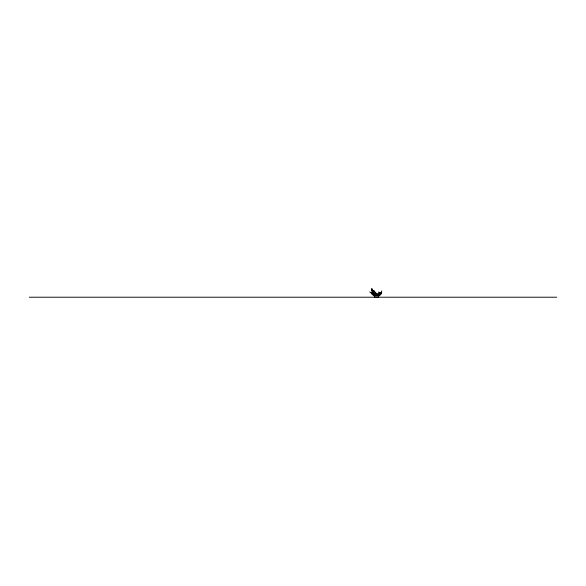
<?xml version="1.0" encoding="UTF-8"?>
<svg xmlns="http://www.w3.org/2000/svg" width="586" height="586" viewBox="0 0 586 586"><rect width="100%" height="100%" fill="white"/><g stroke="black" fill="none" stroke-linecap="round" stroke-linejoin="round"><path stroke-width="0.88" d="M380.68 293.696L378.761 292.055L380.995 293.689M373.487 294.194L372.344 293.44L373.663 294.509M372.652 293.286L374.989 295.117M374.93 294.699L375.567 295.527M378.138 295.117L379.303 294.297M379.757 294.106L380.585 293.388M377.567 295.168L374.293 291.865M374.644 292.055L376.358 295.534L374.344 291.777L374.549 292.187M371.231 292.641L371.824 293.037L369.707 291.938M373.487 294.091L372.396 293.286M375.765 295.534L373.231 293.476L375.077 295.117M378.16 295.205L379.838 293.469L377.494 295.608M375.355 293.571L375.692 293.125L374.725 293.754L375.509 293.828L375.443 293.44L377.45 295.556L378.263 294.677L377.303 295.527L377.267 294.831L375.252 292.963L377.267 294.831M380.373 292.897L381.72 292.949M381.823 290.927L380.878 293.117L381.076 292.436M378.102 294.59L377.494 295.373M380.981 292.736L380.702 292.919M374.696 292.458L374.044 291.608L374.403 291.403L374.791 292.553M374.403 291.403L374.762 292.443L373.905 291.696C375.362 291.425 371.832 289.836 374.967 292.238M371.619 292.89L371.817 293.051M375.45 293.681L374.725 293.754L375.692 293.125M374.915 293.923L375.729 293.154M371.165 293.44L372.264 292.685M373.905 291.696L373.743 290.883L374.271 291.506M378.234 295.11L379.655 293.689M374.915 292.736L375.282 293.293M374.176 291.572L373.648 290.942L374.234 291.462M378.146 295.249L374.491 291.777L377.75 294.985M375.838 295.747L375.399 292.971L376.095 295.637M375.26 293.359L375.758 293.308L376.278 295.307M372.615 292.714L373.165 292.582M372.374 291.821L372.806 291.674M373.245 292.612L372.044 289.814L372.982 292.634M372.388 292.846L371.861 288.788L372.506 292.853M372.462 292.399L373.062 292.311M372.923 292.707L372.117 289.784L372.586 292.832M374.051 291.638L373.604 290.993M374.007 293.374L374.015 293.784M381.34 292.568L379.179 292.568L379.267 293.784M371.722 293.725L373.7 293.725M379.267 293.725L381.244 293.725M381.34 293.784L377.882 293.813L377.882 295.029M29.3 297.212L556.7 297.212M374.571 291.931L376.358 295.534M374.857 295.219L373.458 293.637M375.729 293.374L375.692 293.667M374.117 291.608L373.663 290.993L374.08 291.572M371.78 288.81L373.341 292.539M375.274 292.956L375.443 293.689M381.244 292.568L381.244 293.784M380.043 293.813L380.043 295.029L372.996 295.029L372.996 293.813M379.955 293.813L379.955 295.029L377.977 294.97L377.977 293.813M378.673 295.066L378.673 297.212M378.571 295.066L378.571 296.999L374.476 296.999L374.476 295.066M375.157 295.029L375.157 293.813L371.627 293.784L371.627 292.568L373.787 292.568L373.787 293.784M375.069 293.813L375.069 295.029L373.092 294.97L373.092 293.813M374.366 295.066L374.366 297.212M373.7 292.568L373.7 293.784M371.722 292.568L371.722 293.784"/></g></svg>
